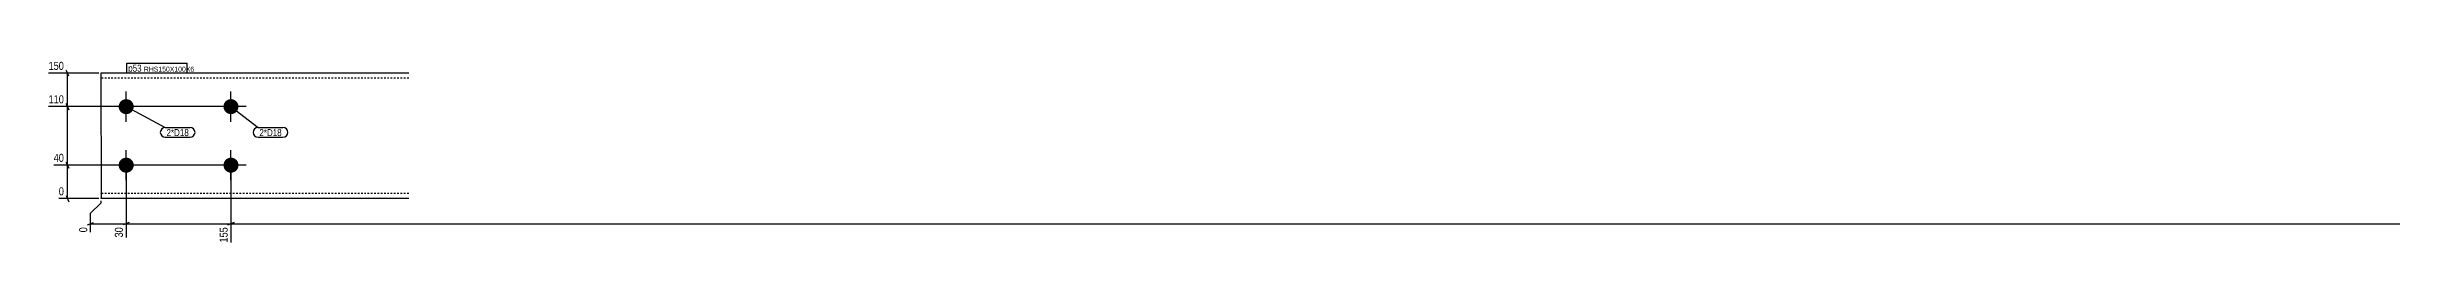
# Model space of a CAD drawing. Header units: millimetres. Extents: x 6 to 16835, y -12 to 232.
# Drawn here: x 6 to 2802, y 12 to 232 of the extents above; entities that cross this region are included whole.
import ezdxf

# ---------------------------------------------------------------- set-up
doc = ezdxf.new("R2010")
doc.units = ezdxf.units.MM
doc.linetypes.add('DXK_LINE_DOT2', pattern=[3.9198, 1.9599, -1.9599])
for name, color, linetype in [('MÅLSÆTNING', 7, 'Continuous'), ('STÅL', 7, 'Continuous'), ('TEKST', 7, 'Continuous')]:
    doc.layers.add(name, color=color, linetype=linetype)
doc.styles.add('Arial Narrow', font='ARIALN.TTF', dxfattribs={"height": 0.2})

msp = doc.modelspace()

# ---------------------------------------------------------------- hatches: boundary and pattern name
at = {"layer": 'STÅL', "linetype": 'Continuous'}
for points in [[(100.1, 167.1, -1), (100.1, 185.1, -1)], [(225.1, 167.1, -1), (225.1, 185.1, -1)], [(100.1, 97.1, -1), (100.1, 115.1, -1)], [(225.1, 97.1, -1), (225.1, 115.1, -1)]]:
    msp.add_hatch(color=3, dxfattribs=at).paths.add_polyline_path(points)

# ---------------------------------------------------------------- linework, layer by layer
at = {"layer": 'MÅLSÆTNING', "color": 7, "linetype": 'Continuous'}
for p, q in [((67.5, 216.1), (7.5, 216.1)), ((31.5, 212.4), (28.5, 219.9)), ((30, 176.1), (30, 216.1)), ((222.6, 176.1), (7.5, 176.1)), ((222.6, 176.1), (7.5, 176.1)), ((28.5, 179.9), (31.5, 172.4)), ((31.5, 172.4), (28.5, 179.9)), ((30, 106.1), (30, 176.1)), ((222.6, 106.1), (13.6, 106.1)), ((222.6, 106.1), (13.6, 106.1)), ((28.5, 109.9), (31.5, 102.4)), ((31.5, 102.4), (28.5, 109.9)), ((30, 66.1), (30, 106.1)), ((100.1, 103.6), (100.1, 19.7)), ((100.1, 103.6), (100.1, 19.7)), ((225.1, 103.6), (225.1, 13.6)), ((225.1, 103.6), (225.1, 13.6)), ((67.6, 66.1), (19.7, 66.1)), ((28.5, 69.9), (31.5, 62.4)), ((57.6, 48.6), (70.1, 61.1)), ((70.1, 61.1), (70.1, 63.6)), ((53.8, 34.6), (61.3, 37.6)), ((57.6, 25.8), (57.6, 48.6)), ((57.6, 36.1), (100.1, 36.1)), ((103.8, 37.6), (96.3, 34.6)), ((103.8, 37.6), (96.3, 34.6)), ((100.1, 36.1), (225.1, 36.1)), ((228.8, 37.6), (221.3, 34.6)), ((221.3, 34.6), (228.8, 37.6)), ((225.1, 36.1), (5385.1, 36.1))]:
    msp.add_line(p, q, dxfattribs=at)
at = {"layer": 'STÅL', "color": 2, "linetype": 'Continuous'}
for p, q in [((437.1, 216.1), (70, 216.1)), ((70, 216.1), (70.1, 67)), ((70.1, 66.1), (70.1, 67)), ((437.1, 66.1), (70.1, 66.1))]:
    msp.add_line(p, q, dxfattribs=at)
at = {"layer": 'STÅL', "color": 7, "linetype": 'DXK_LINE_DOT2'}
for p, q in [((437.1, 210.1), (70, 210.1)), ((70.1, 72.1), (70.1, 72.6)), ((437.1, 72.1), (70.1, 72.1))]:
    msp.add_line(p, q, dxfattribs=at)
at = {"layer": 'STÅL', "color": 3, "linetype": 'Continuous'}
for p, q in [((118.1, 176.1), (82.1, 176.1)), ((100.1, 158.1), (100.1, 194.1)), ((243.1, 176.1), (207.1, 176.1)), ((225.1, 158.1), (225.1, 194.1)), ((100.1, 88.1), (100.1, 124.1)), ((225.1, 88.1), (225.1, 124.1)), ((118.1, 106.1), (82.1, 106.1)), ((243.1, 106.1), (207.1, 106.1))]:
    msp.add_line(p, q, dxfattribs=at)

# ---------------------------------------------------------------- wipeouts: each hides what was drawn before it
at = {"color": 0}
for points in [[(174.8, 140.9), (174.8, 149.6), (148.2, 149.6), (148.2, 140.9)], [(285.6, 140.9), (285.6, 149.6), (259, 149.6), (259, 140.9)]]:
    msp.add_wipeout(points, dxfattribs=at).dxf.layer = 'TEKST'

# ---------------------------------------------------------------- next in the draw order: wipeouts: each hides what was drawn before it
at = {"color": 0, "linetype": 'Continuous'}
for points in [[(27.8, 218.1), (27.8, 232.1), (5.5, 232.1), (5.5, 218.1)], [(27.8, 178.1), (27.8, 192.1), (5.5, 192.1), (5.5, 178.1)], [(27.8, 108.1), (27.8, 122.1), (11.6, 122.1), (11.6, 108.1)], [(27.8, 68.1), (27.8, 82.1), (17.7, 82.1), (17.7, 68.1)], [(55.6, 33.9), (41.6, 33.9), (41.6, 23.8), (55.6, 23.8)], [(98.1, 33.9), (84.1, 33.9), (84.1, 17.7), (98.1, 17.7)], [(223.1, 33.9), (209.1, 33.9), (209.1, 11.6), (223.1, 11.6)]]:
    msp.add_wipeout(points, dxfattribs=at).dxf.layer = 'MÅLSÆTNING'
at = {"color": 0}
for points in [[(118.5, 217.9), (118.5, 226.6), (102.5, 226.6), (102.5, 217.9)], [(174.8, 140.9), (174.8, 149.6), (148.2, 149.6), (148.2, 140.9)], [(285.6, 140.9), (285.6, 149.6), (259, 149.6), (259, 140.9)]]:
    msp.add_wipeout(points, dxfattribs=at).dxf.layer = 'TEKST'

# ---------------------------------------------------------------- next in the draw order: linework, layer by layer
at = {"layer": 'TEKST', "color": 7, "linetype": 'Continuous'}
for p, q in [((100.1, 176.1), (146.7, 151.1)), ((225.1, 176.1), (257.5, 151.1)), ((146.7, 151.1), (176.3, 151.1)), ((257.5, 151.1), (287.1, 151.1)), ((146.7, 139.4), (176.3, 139.4)), ((257.5, 139.4), (287.1, 139.4))]:
    msp.add_line(p, q, dxfattribs=at)
for centre, radius, start, end in [((146.7, 145.3), 5.88, 90, 270), ((176.3, 145.3), 5.88, 270, 90), ((257.5, 145.3), 5.88, 90, 270), ((287.1, 145.3), 5.87, 270, 90)]:
    msp.add_arc(centre, radius, start, end, dxfattribs=at)

# ---------------------------------------------------------------- next in the draw order: texts
at = {"layer": 'MÅLSÆTNING', "color": 3, "linetype": 'Continuous', "style": 'Arial Narrow'}
for s, p in [('150', (7.5, 220.1)), ('110', (7.5, 180.1)), ('40', (13.6, 110.1)), ('0', (19.7, 70.1))]:
    msp.add_text(s, height=9.54, dxfattribs=at).set_placement(p)
for s, p in [('0', (53.6, 25.8)), ('30', (96.1, 19.7)), ('155', (221.1, 13.6))]:
    msp.add_text(s, height=9.54, rotation=90.0002, dxfattribs=at).set_placement(p)
at = {"layer": 'TEKST', "color": 3, "style": 'Arial Narrow'}
for p in [(148.2, 140.9), (259, 140.9)]:
    msp.add_text('2*D18', height=8.35, dxfattribs=at).set_placement(p)

# ---------------------------------------------------------------- next in the draw order: wipeouts: each hides what was drawn before it
at = {"color": 0}
msp.add_wipeout([(118.5, 217.9), (118.5, 226.6), (102.5, 226.6), (102.5, 217.9)], dxfattribs=at).dxf.layer = 'TEKST'

# ---------------------------------------------------------------- next in the draw order: linework, layer by layer
at = {"layer": 'TEKST', "color": 7, "linetype": 'Continuous'}
msp.add_line((101, 216.4), (101, 228.1), dxfattribs=at)

# ---------------------------------------------------------------- next in the draw order: wipeouts: each hides what was drawn before it
at = {"color": 0}
msp.add_wipeout([(171.4, 217.9), (171.4, 224.1), (121.2, 224.1), (121.2, 217.9)], dxfattribs=at).dxf.layer = 'TEKST'

# ---------------------------------------------------------------- next in the draw order: wipeouts: each hides what was drawn before it
msp.add_wipeout([(171.4, 217.9), (171.4, 224.1), (121.2, 224.1), (121.2, 217.9)], dxfattribs=at).dxf.layer = 'TEKST'

# ---------------------------------------------------------------- next in the draw order: linework, layer by layer
at = {"layer": 'TEKST', "color": 7, "linetype": 'Continuous'}
for p, q in [((101, 228.1), (172.9, 228.1)), ((172.9, 216.4), (172.9, 228.1)), ((101, 216.4), (172.9, 216.4))]:
    msp.add_line(p, q, dxfattribs=at)

# ---------------------------------------------------------------- next in the draw order: texts
at = {"layer": 'TEKST', "color": 3, "style": 'Arial Narrow'}
for s, height, p in [('p53', 8.35, (102.5, 217.9)), ('RHS150X100X6', 5.965, (121.2, 217.9))]:
    msp.add_text(s, height=height, dxfattribs=at).set_placement(p)

doc.saveas('drawing.dxf')
